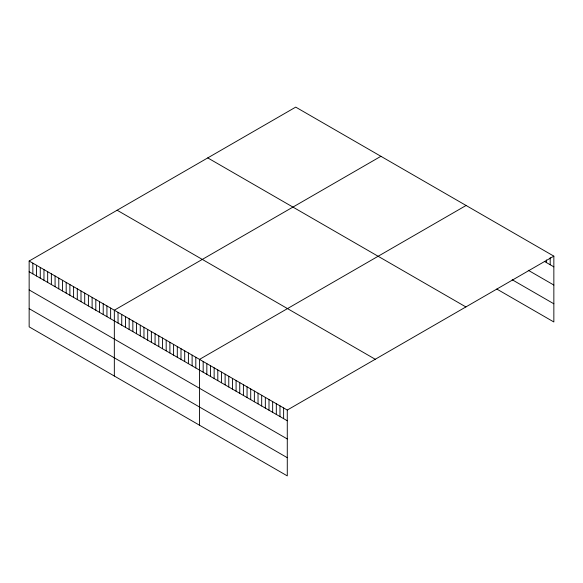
<?xml version="1.0" encoding="UTF-8"?>
<svg xmlns="http://www.w3.org/2000/svg" width="583" height="583" viewBox="0 0 583 583"><rect width="100%" height="100%" fill="white"/><g stroke="black" fill="none" stroke-linecap="round" stroke-linejoin="round"><path stroke-width="0.87" d="M553.85 256.148L287.281 410.053L287.281 475.881L29.15 326.852L29.15 261.024L295.719 107.119L553.85 256.148L553.85 321.976L496.803 289.044M380.903 156.302L114.334 310.2L114.334 376.028M466.087 205.478L199.517 359.383L199.517 425.211M544.34 261.373L553.85 266.861M528.249 270.272L553.85 285.051M512.158 279.723L553.85 303.794M207.752 157.906L465.883 306.935M117.117 210.23L375.248 359.266M29.15 261.024L287.281 410.053M29.15 271.729L287.281 420.766M29.15 289.919L287.281 438.955M29.15 308.662L287.281 457.691M550.192 257.606L550.192 264.748M546.533 259.96L546.533 262.642M283.622 407.94L283.622 418.652M279.971 405.826L279.971 416.539M276.313 403.72L276.313 414.433M272.655 401.607L272.655 412.319M268.996 399.493L268.996 410.206M265.338 397.387L265.338 408.093M261.687 395.274L261.687 405.987M258.029 393.161L258.029 403.873M254.37 391.047L254.37 401.76M250.712 388.941L250.712 399.654M247.054 386.828L247.054 397.54M243.403 384.714L243.403 395.427M239.744 382.608L239.744 393.314M236.086 380.495L236.086 391.208M232.428 378.382L232.428 389.094M228.769 376.268L228.769 386.981M225.118 374.162L225.118 384.875M221.46 372.049L221.46 382.761M217.802 369.935L217.802 380.648M214.143 367.829L214.143 378.535M210.485 365.716L210.485 376.429M206.834 363.603L206.834 374.315M203.175 361.489L203.175 372.202M195.815 357.241L195.815 367.953M192.113 355.105L192.113 365.818M188.404 352.963L188.404 363.675M184.702 350.828L184.702 361.54M181 348.692L181 359.405M177.298 346.55L177.298 357.262M173.588 344.415L173.588 355.127M169.886 342.272L169.886 352.985M166.184 340.137L166.184 350.849M162.482 338.002L162.482 348.707M158.78 335.859L158.78 346.572M155.071 333.724L155.071 344.436M151.369 331.581L151.369 342.294M147.667 329.446L147.667 340.159M143.965 327.311L143.965 338.016M140.263 325.168L140.263 335.881M136.553 323.033L136.553 333.746M132.851 320.89L132.851 331.603M129.149 318.755L129.149 329.468M125.447 316.613L125.447 327.325M121.738 314.477L121.738 325.19M118.036 312.342L118.036 323.048M110.632 308.064L110.632 318.777M106.929 305.922L106.929 316.635M103.22 303.787L103.22 314.499M99.518 301.651L99.518 312.357M95.816 299.509L95.816 310.222M92.114 297.374L92.114 308.086M88.405 295.231L88.405 305.944M84.703 293.096L84.703 303.809M81.001 290.953L81.001 301.666M77.299 288.818L77.299 299.531M73.596 286.683L73.596 297.388M69.887 284.54L69.887 295.253M66.185 282.405L66.185 293.118M62.483 280.263L62.483 290.975M58.781 278.127L58.781 288.84M55.079 275.992L55.079 286.698M51.37 273.85L51.37 284.562M47.668 271.714L47.668 282.427M43.965 269.572L43.965 280.285M40.263 267.437L40.263 278.149M36.554 265.294L36.554 276.007M32.852 263.159L32.852 273.872"/></g></svg>
